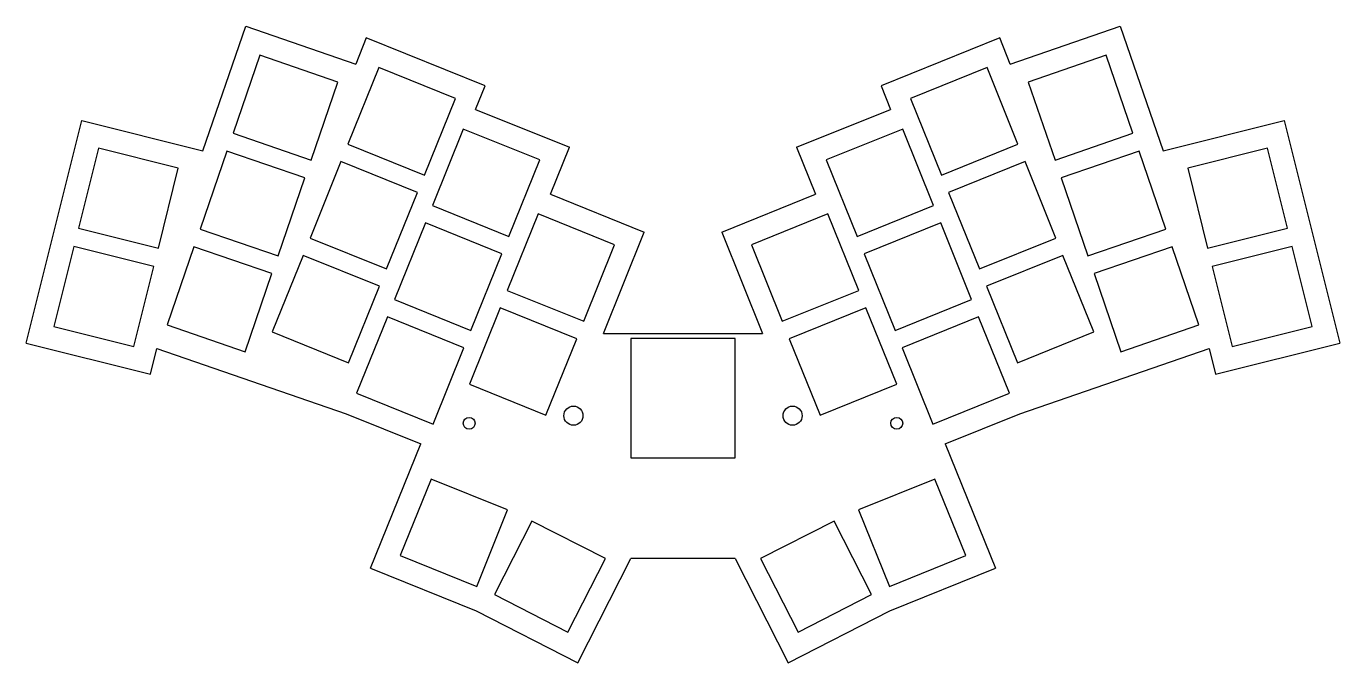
# Model space of a CAD drawing. Header units: millimetres. Extents: x 106 to 327, y -203 to -96.
import ezdxf

# ---------------------------------------------------------------- set-up
doc = ezdxf.new("R2010")
doc.units = ezdxf.units.MM

msp = doc.modelspace()

# ---------------------------------------------------------------- linework, layer by layer
for p, q in [((136.05, -116.63), (143.25, -95.74)), ((143.25, -95.74), (161.71, -102.1)), ((271.63, -102.1), (290.09, -95.74)), ((290.09, -95.74), (297.28, -116.63)), ((163.49, -97.7), (161.71, -102.1)), ((183.42, -105.75), (163.49, -97.7)), ((269.85, -97.7), (249.92, -105.75)), ((271.63, -102.1), (269.85, -97.7)), ((145.62, -100.61), (141.11, -113.7)), ((158.71, -105.11), (145.62, -100.61)), ((287.72, -100.61), (274.63, -105.11)), ((292.23, -113.7), (287.72, -100.61)), ((165.6, -102.68), (160.41, -115.52)), ((178.44, -107.87), (165.6, -102.68)), ((267.74, -102.68), (254.9, -107.87)), ((272.92, -115.52), (267.74, -102.68)), ((154.2, -118.21), (158.71, -105.11)), ((181.83, -109.69), (183.42, -105.75)), ((249.92, -105.75), (251.51, -109.69)), ((274.63, -105.11), (279.14, -118.21)), ((173.25, -120.71), (178.44, -107.87)), ((254.9, -107.87), (260.09, -120.71)), ((181.83, -109.69), (197.59, -116.06)), ((235.75, -116.06), (251.51, -109.69)), ((106.39, -148.91), (115.7, -111.55)), ((115.7, -111.55), (136.05, -116.63)), ((297.28, -116.63), (317.64, -111.55)), ((317.64, -111.55), (326.95, -148.91)), ((141.11, -113.7), (154.2, -118.21)), ((179.77, -112.99), (174.58, -125.83)), ((192.61, -118.18), (179.77, -112.99)), ((253.57, -112.99), (240.73, -118.18)), ((258.75, -125.83), (253.57, -112.99)), ((279.14, -118.21), (292.23, -113.7)), ((118.49, -116.19), (115.14, -129.63)), ((131.92, -119.54), (118.49, -116.19)), ((140.08, -116.68), (135.57, -129.77)), ((153.18, -121.19), (140.08, -116.68)), ((160.41, -115.52), (173.25, -120.71)), ((194.41, -123.94), (197.59, -116.06)), ((235.75, -116.06), (238.93, -123.94)), ((260.09, -120.71), (272.92, -115.52)), ((293.26, -116.68), (280.16, -121.19)), ((297.76, -129.77), (293.26, -116.68)), ((314.85, -116.19), (301.42, -119.54)), ((318.2, -129.63), (314.85, -116.19)), ((159.23, -118.44), (154.05, -131.28)), ((172.07, -123.63), (159.23, -118.44)), ((187.42, -131.02), (192.61, -118.18)), ((240.73, -118.18), (245.92, -131.02)), ((274.11, -118.44), (261.27, -123.63)), ((279.29, -131.28), (274.11, -118.44)), ((128.57, -132.98), (131.92, -119.54)), ((148.67, -134.28), (153.18, -121.19)), ((280.16, -121.19), (284.67, -134.28)), ((301.42, -119.54), (304.77, -132.98)), ((166.88, -136.47), (172.07, -123.63)), ((194.41, -123.94), (210.17, -130.31)), ((223.17, -130.31), (238.93, -123.94)), ((261.27, -123.63), (266.45, -136.47)), ((174.58, -125.83), (187.42, -131.02)), ((192.35, -127.24), (187.16, -140.08)), ((205.19, -132.43), (192.35, -127.24)), ((240.99, -127.24), (228.15, -132.43)), ((246.18, -140.08), (240.99, -127.24)), ((245.92, -131.02), (258.75, -125.83)), ((115.14, -129.63), (128.57, -132.98)), ((135.57, -129.77), (148.67, -134.28)), ((173.4, -128.75), (168.22, -141.59)), ((186.24, -133.94), (173.4, -128.75)), ((259.94, -128.75), (247.1, -133.94)), ((265.12, -141.59), (259.94, -128.75)), ((284.67, -134.28), (297.76, -129.77)), ((304.77, -132.98), (318.2, -129.63)), ((154.05, -131.28), (166.88, -136.47)), ((203.31, -147.29), (210.17, -130.31)), ((223.17, -130.31), (230.03, -147.29)), ((266.45, -136.47), (279.29, -131.28)), ((114.37, -132.69), (111.02, -146.12)), ((127.81, -136.04), (114.37, -132.69)), ((134.55, -132.75), (130.04, -145.85)), ((147.64, -137.26), (134.55, -132.75)), ((152.86, -134.2), (147.68, -147.04)), ((165.7, -139.39), (152.86, -134.2)), ((181.05, -146.78), (186.24, -133.94)), ((200, -145.26), (205.19, -132.43)), ((228.15, -132.43), (233.34, -145.26)), ((247.1, -133.94), (252.28, -146.78)), ((280.47, -134.2), (267.63, -139.39)), ((285.66, -147.04), (280.47, -134.2)), ((298.79, -132.75), (285.7, -137.26)), ((303.3, -145.85), (298.79, -132.75)), ((318.96, -132.69), (305.53, -136.04)), ((322.31, -146.12), (318.96, -132.69)), ((124.46, -149.47), (127.81, -136.04)), ((305.53, -136.04), (308.88, -149.47)), ((143.13, -150.36), (147.64, -137.26)), ((285.7, -137.26), (290.21, -150.36)), ((160.52, -152.23), (165.7, -139.39)), ((187.16, -140.08), (200, -145.26)), ((233.34, -145.26), (246.18, -140.08)), ((267.63, -139.39), (272.82, -152.23)), ((168.22, -141.59), (181.05, -146.78)), ((185.98, -143), (180.79, -155.84)), ((198.82, -148.19), (185.98, -143)), ((247.36, -143), (234.52, -148.19)), ((252.55, -155.84), (247.36, -143)), ((252.28, -146.78), (265.12, -141.59)), ((167.03, -144.51), (161.85, -157.35)), ((179.87, -149.7), (167.03, -144.51)), ((266.3, -144.51), (253.46, -149.7)), ((271.49, -157.35), (266.3, -144.51)), ((111.02, -146.12), (124.46, -149.47)), ((130.04, -145.85), (143.13, -150.36)), ((147.68, -147.04), (160.52, -152.23)), ((203.31, -147.29), (230.03, -147.29)), ((272.82, -152.23), (285.66, -147.04)), ((290.21, -150.36), (303.3, -145.85)), ((308.88, -149.47), (322.31, -146.12)), ((106.39, -148.91), (127.25, -154.11)), ((127.25, -154.11), (128.31, -149.83)), ((128.31, -149.83), (160.1, -160.77)), ((174.69, -162.54), (179.87, -149.7)), ((193.63, -161.03), (198.82, -148.19)), ((225.42, -148.15), (207.92, -148.15)), ((207.92, -148.15), (207.92, -168.15)), ((225.42, -168.15), (225.42, -148.15)), ((234.52, -148.19), (239.71, -161.03)), ((253.46, -149.7), (258.65, -162.54)), ((273.24, -160.77), (305.02, -149.83)), ((305.02, -149.83), (306.09, -154.11)), ((306.09, -154.11), (326.95, -148.91)), ((180.79, -155.84), (193.63, -161.03)), ((239.71, -161.03), (252.55, -155.84)), ((161.85, -157.35), (174.69, -162.54)), ((258.65, -162.54), (271.49, -157.35)), ((160.1, -160.77), (172.63, -165.83)), ((260.71, -165.83), (273.24, -160.77)), ((164.2, -186.7), (172.63, -165.83)), ((260.71, -165.83), (269.14, -186.7)), ((207.92, -168.15), (225.42, -168.15)), ((174.37, -171.74), (169.18, -184.58)), ((187.21, -176.93), (174.37, -171.74)), ((258.97, -171.74), (246.13, -176.93)), ((264.16, -184.58), (258.97, -171.74)), ((182.02, -189.77), (187.21, -176.93)), ((246.13, -176.93), (251.32, -189.77)), ((191.3, -178.79), (185.01, -191.13)), ((203.64, -185.08), (191.3, -178.79)), ((242.04, -178.79), (229.7, -185.08)), ((248.33, -191.13), (242.04, -178.79)), ((169.18, -184.58), (182.02, -189.77)), ((197.35, -197.42), (203.64, -185.08)), ((199.02, -202.57), (207.93, -185.08)), ((225.41, -185.08), (207.93, -185.08)), ((225.41, -185.08), (234.32, -202.57)), ((229.7, -185.08), (235.99, -197.42)), ((251.32, -189.77), (264.16, -184.58)), ((164.2, -186.7), (181.96, -193.87)), ((251.38, -193.87), (269.14, -186.7)), ((185.01, -191.13), (197.35, -197.42)), ((235.99, -197.42), (248.33, -191.13)), ((181.96, -193.87), (199.02, -202.57)), ((234.32, -202.57), (251.38, -193.87))]:
    msp.add_line(p, q)
for centre, radius in [((198.27, -161.1), 1.6), ((235.07, -161.1), 1.6), ((180.76, -162.38), 1), ((252.57, -162.38), 1)]:
    msp.add_circle(centre, radius)

doc.saveas('drawing.dxf')
